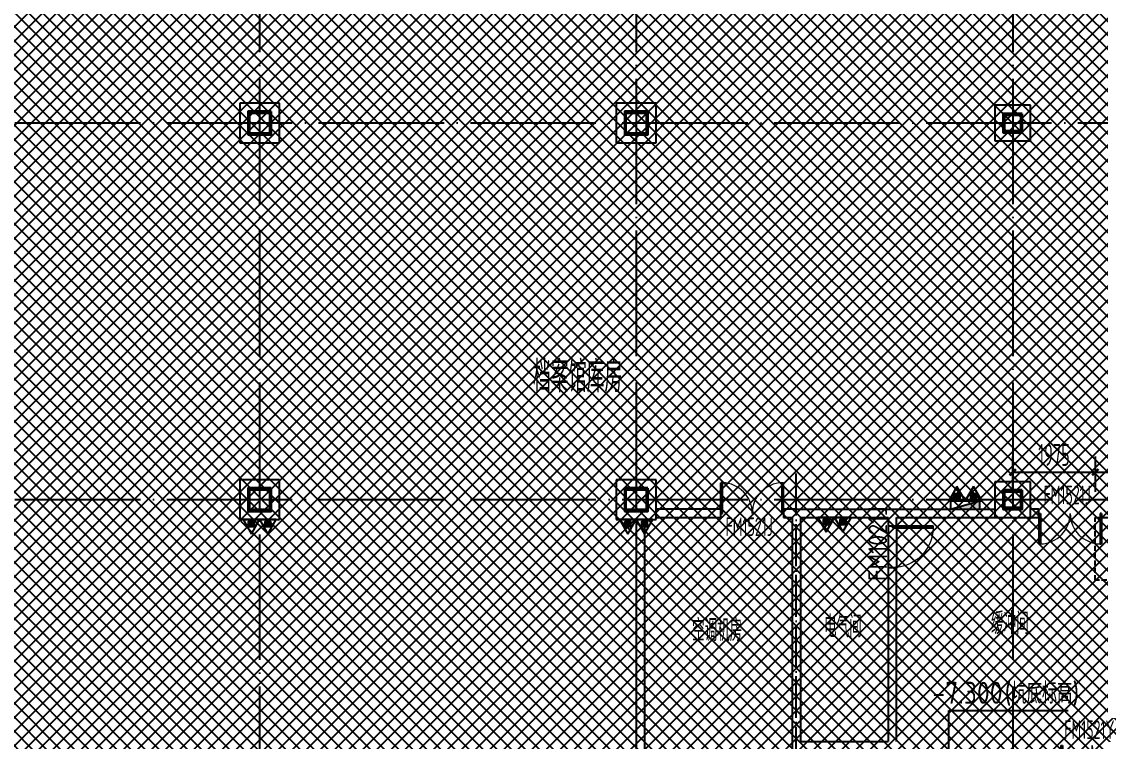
# Model space of a CAD drawing. Extents: x -473190 to 2138458, y -81875 to 2633646.
# Drawn here: x 556497 to 582284, y 105167 to 122368 of the extents above; entities that cross this region are included whole.
import ezdxf

# ---------------------------------------------------------------- set-up
doc = ezdxf.new("R2010")
doc.units = 0
doc.header["$LTSCALE"] = 1000
for name, pattern in [('DASH', [0.35, 0.25, -0.1]), ('DOTE', [2.42, 2, -0.2, 0.02, -0.2]), ('排水', [1.1, 1, -0.1])]:
    doc.linetypes.add(name, pattern=pattern)
for name, color, linetype in [('A-COLUMN', 2, 'Continuous'), ('A-ROOM_NAME', 23, 'Continuous'), ('A-WALL', 2, 'Continuous'), ('A-WINDOW', 4, 'Continuous'), ('DIM_ELEV', 3, 'Continuous'), ('DOOR_FIRE', 4, 'Continuous'), ('DOOR_FIRE_TEXT', 7, 'Continuous'), ('DOTE', 1, 'DOTE'), ('PUB_DIM', 3, 'Continuous'), ('PUB_TEXT', 7, 'Continuous'), ('RF-QT', 30, 'Continuous'), ('S-柱', 51, 'Continuous'), ('S-柱-填充', 8, 'Continuous'), ('W-EQUIP_消火栓', 7, 'Continuous'), ('W-EQUIP_灭火器', 7, 'Continuous'), ('WINDOW', 4, 'Continuous'), ('WINDOW_TEXT', 7, 'Continuous'), ('排水', 4, 'Continuous'), ('集水坑', 4, 'Continuous')]:
    doc.layers.add(name, color=color, linetype=linetype)
doc.layers.add('GPS-污水', color=2, linetype='排水', lineweight=40)
doc.styles.add('8B2_02', font='tssdeng.shx', dxfattribs={"width": 0.6, "bigfont": 'TSSDCHN.shx'})
doc.styles.add('_TCH_DIM_T3', font='tssdeng.shx', dxfattribs={"width": 0.564706, "bigfont": '@@@tssdchn.shx'})
doc.styles.add('_TCH_WINDOW', font='tssdeng.shx', dxfattribs={"width": 0.8, "height": 3.5, "bigfont": 'tssdchn.shx'})
doc.styles.get("Standard").update_dxf_attribs({"font": 'gbenor.shx', "bigfont": 'gbcbig.shx'})
doc.dimstyles.new('_TCH_ARCH&&150', dxfattribs={"dimtxt": 525, "dimasz": 150, "dimexe": 375, "dimexo": 450, "dimgap": 150, "dimtad": 1, "dimdec": 0, "dimzin": 0, "dimdsep": 46, "dimtxsty": '_TCH_DIM_T3', "dimblk": 'ARCHTICK', "dimcen": 0.09, "dimclrt": 7, "dimazin": 2, "dimtfac": 1, "dimtdec": 0, "dimtix": 1, "dimtmove": 2, "dimatfit": 3, "dimfxl": 0, "dimtolj": 1, "dimtzin": 0, "dimarcsym": 0})

# ---------------------------------------------------------------- blocks, each defined once
blk = doc.blocks.new('$SB01_1')
h = blk.add_hatch(color=256)
h.dxf.hatch_style = 1
h.paths.add_polyline_path([(-0.381, -0.323), (0.5, 0), (-0.381, 0.323)])
h.paths.add_polyline_path([(0, 0), (0.002, 0), (0.002, 0.001), (0, 0.001)], flags=24)
h.paths.add_polyline_path([(0, -0.002), (0.003, -0.002), (0.003, -0.001), (0, -0.001)], flags=24)
h.paths.add_polyline_path([(0, -0.003), (0.003, -0.003), (0.003, -0.002), (0, -0.002)], flags=24)
for p, q in [((0.5, 0), (-0.381, 0.323)), ((-0.381, 0.323), (-0.381, -0.323)), ((0.5, 0), (-0.381, -0.323))]:
    blk.add_line(p, q)
blk.add_circle((0, 0), 0.5)
at = {"flags": 1}
for tag, p in [('UNIT', (0, 0)), ('SPEC', (0, -0.002)), ('WHAT', (0, -0.003))]:
    blk.add_attdef(tag, p, '', height=0.001, dxfattribs=at)
blk = doc.blocks.new('人防集水坑')
at = {"layer": 'GPS-污水', "linetype": '排水'}
for p, q in [((307486, 701151), (307284, 701151)), ((307486, 700451), (307284, 700451))]:
    blk.add_line(p, q, dxfattribs=at)
for centre in [(307561, 701151), (307561, 700451)]:
    blk.add_circle(centre, 75, dxfattribs=at)
at = {"layer": '集水坑', "linetype": 'DASH', "ltscale": 0.5}
blk.add_lwpolyline([(306241, 700051), (306241, 701551), (307741, 701551), (307741, 700051)], close=True, dxfattribs=at)
at = {"layer": '集水坑', "linetype": 'Continuous', "ltscale": 0.5}
for points in [[(306641, 701501), (306641, 700801), (307341, 700801), (307341, 701501)], [(306641, 700801), (306641, 700101), (307341, 700101), (307341, 700801)]]:
    blk.add_lwpolyline(points, close=True, dxfattribs=at)
at = {"layer": '集水坑', "linetype": 'DASH', "ltscale": 0.5}
for points in [[(307341, 700801), (307237, 701397), (306641, 701501)], [(307347, 700101), (307243, 700697), (306647, 700801)]]:
    blk.add_lwpolyline(points, dxfattribs=at)
at = {"layer": 'GPS-污水', "linetype": '排水', "xscale": -480.0000000000002, "yscale": 480.0000000000002, "zscale": 480.0000000000002, "rotation": 176.2535374729293}
for p in [(307045, 701164, 0), (307045, 700464, 0)]:
    blk.add_blockref('$SB01_1', p, dxfattribs=at)
blk = doc.blocks.new('_ArchTick')
at = {"color": 0, "linetype": 'ByBlock', "const_width": 0.4}
blk.add_lwpolyline([(-0.5, -0.5), (0.5, 0.5)], dxfattribs=at)
blk = doc.blocks.new('*D5257')
at = {"layer": 'Defpoints', "color": 0, "transparency": 16777216}
for p in [(146109, -73010), (144609, -73931), (146109, -73931)]:
    blk.add_point(p, dxfattribs=at)
at = {"layer": 'PUB_DIM', "color": 0, "lineweight": -2, "transparency": 16777216}
for p, q in [((144609, -73481), (144609, -72635)), ((146109, -73481), (146109, -72635)), ((144609, -73010), (146109, -73010))]:
    blk.add_line(p, q, dxfattribs=at)
at = {"layer": 'PUB_DIM', "color": 0, "lineweight": -2, "transparency": 16777216, "xscale": 150, "yscale": 150, "zscale": 150, "rotation": 180}
blk.add_blockref('_ArchTick', (144609, -73010), dxfattribs=at)
at = {"layer": 'PUB_DIM', "color": 0, "lineweight": -2, "transparency": 16777216, "xscale": 150, "yscale": 150, "zscale": 150}
blk.add_blockref('_ArchTick', (146109, -73010), dxfattribs=at)
at = {"layer": 'PUB_DIM', "color": 7, "transparency": 16777216, "insert": (145359, -72597), "char_height": 525, "attachment_point": 5, "style": '_TCH_DIM_T3'}
blk.add_mtext('\\A1;1500', dxfattribs=at)
blk = doc.blocks.new('*D5258')
at = {"layer": 'Defpoints', "color": 0, "transparency": 16777216}
for p in [(144609, -73010), (142634, -73931), (144609, -73931)]:
    blk.add_point(p, dxfattribs=at)
at = {"layer": 'PUB_DIM', "color": 0, "lineweight": -2, "transparency": 16777216}
for p, q in [((142634, -73481), (142634, -72635)), ((144609, -73481), (144609, -72635)), ((142634, -73010), (144609, -73010))]:
    blk.add_line(p, q, dxfattribs=at)
at = {"layer": 'PUB_DIM', "color": 0, "lineweight": -2, "transparency": 16777216, "xscale": 150, "yscale": 150, "zscale": 150, "rotation": 180}
blk.add_blockref('_ArchTick', (142634, -73010), dxfattribs=at)
at = {"layer": 'PUB_DIM', "color": 0, "lineweight": -2, "transparency": 16777216, "xscale": 150, "yscale": 150, "zscale": 150}
blk.add_blockref('_ArchTick', (144609, -73010), dxfattribs=at)
at = {"layer": 'PUB_DIM', "color": 7, "transparency": 16777216, "insert": (143621, -72597), "char_height": 525, "attachment_point": 5, "style": '_TCH_DIM_T3'}
blk.add_mtext('\\A1;1975', dxfattribs=at)
blk = doc.blocks.new('A$C7EFF042E')
at = {"layer": 'A-COLUMN', "color": 6}
for p, q in [((725, -26775), (-225, -26775)), ((-225, -26775), (-225, -27725)), ((725, -27725), (725, -26775)), ((9725, -26775), (8775, -26775)), ((8775, -26775), (8775, -27725)), ((9725, -27725), (9725, -26775)), ((18675, -26825), (17825, -26825)), ((17825, -26825), (17825, -27675)), ((18675, -27675), (18675, -26825)), ((-225, -27725), (725, -27725)), ((8775, -27725), (9725, -27725)), ((17825, -27675), (18675, -27675)), ((725, -35775), (-225, -35775)), ((-225, -35775), (-225, -36725)), ((725, -36725), (725, -35775)), ((9725, -35775), (8775, -35775)), ((8775, -35775), (8775, -36725)), ((9725, -36725), (9725, -35775)), ((18675, -35825), (17825, -35825)), ((17825, -35825), (17825, -36675)), ((18675, -36675), (18675, -35825)), ((-225, -36725), (725, -36725)), ((8775, -36725), (9725, -36725)), ((17825, -36675), (18675, -36675))]:
    blk.add_line(p, q, dxfattribs=at)
at = {"layer": 'S-柱', "color": 6, "lineweight": 35}
for points in [[(525, -26975), (-25, -26975), (-25, -27525), (525, -27525)], [(525, -26975), (-25, -26975), (-25, -27525), (525, -27525)], [(9525, -26975), (8975, -26975), (8975, -27525), (9525, -27525)], [(9525, -26975), (8975, -26975), (8975, -27525), (9525, -27525)], [(18475, -27025), (18025, -27025), (18025, -27475), (18475, -27475)], [(18475, -27025), (18025, -27025), (18025, -27475), (18475, -27475)], [(525, -35975), (-25, -35975), (-25, -36525), (525, -36525)], [(525, -35975), (-25, -35975), (-25, -36525), (525, -36525)], [(9525, -35975), (8975, -35975), (8975, -36525), (9525, -36525)], [(9525, -35975), (8975, -35975), (8975, -36525), (9525, -36525)], [(18475, -36025), (18025, -36025), (18025, -36475), (18475, -36475)], [(18475, -36025), (18025, -36025), (18025, -36475), (18475, -36475)]]:
    blk.add_lwpolyline(points, close=True, dxfattribs=at)
at = {"layer": 'S-柱-填充', "color": 6, "lineweight": 35}
for points in [[(495, -27495), (5, -27495), (5, -27005), (495, -27005)], [(9495, -27495), (9005, -27495), (9005, -27005), (9495, -27005)], [(18445, -27445), (18055, -27445), (18055, -27055), (18445, -27055)], [(495, -36495), (5, -36495), (5, -36005), (495, -36005)], [(9495, -36495), (9005, -36495), (9005, -36005), (9495, -36005)], [(18445, -36445), (18055, -36445), (18055, -36055), (18445, -36055)]]:
    blk.add_lwpolyline(points, close=True, dxfattribs=at)
blk = doc.blocks.new('A$C4F5A101F')
at = {"layer": 'DOTE', "color": 16, "linetype": 'DOTE', "ltscale": 1.5}
for p, q in [((-167489.7, 16373.7), (-167489.7, -213765.2)), ((-158489.7, 16373.7), (-158489.7, -213765.2)), ((-149489.7, 16373.7), (-149489.7, -213765.2)), ((-39660.8, -35507.4), (-180399, -35507.4)), ((-39660.8, -44507.4), (-180399, -44507.4))]:
    blk.add_line(p, q, dxfattribs=at)
blk = doc.blocks.new('A$C2B5B1B2C')
at = {"layer": 'DOTE', "linetype": 'DOTE', "ltscale": 0.5}
blk.add_line((103000, -33975), (103000, -26875), dxfattribs=at)
blk = doc.blocks.new('$TwtSys$00000434')
for p, q in [((-0.5, 0.5), (-0.5, -0.5)), ((-0.5, -0.5), (0.5, 0.5)), ((0.5, 0.5), (-0.5, 0.5)), ((0.5, -0.5), (0.5, 0.5)), ((-0.5, -0.5), (0.5, -0.5))]:
    blk.add_line(p, q)
blk.add_solid([(0.5, -0.5), (0.5, 0.5), (-0.5, -0.5)])
blk = doc.blocks.new('$TwtSys$00000546')
h = blk.add_hatch()
h.set_pattern_fill('ANSI31', color=256, scale=200, style=0)
h.set_pattern_definition([(45, (-38543.802, -6670.83), (-17.67767, 17.67767), [])])
h.paths.add_polyline_path([(-65, 174), (65, 174), (65, 44), (-65, 44)])
for points in [[(0, 344), (-198, 0), (198, 0)], [(-65, 174), (65, 174), (65, 44), (-65, 44)]]:
    blk.add_lwpolyline(points, close=True)
blk = doc.blocks.new('ADFASDF')
h = blk.add_hatch()
h.set_pattern_fill('ANSI37', color=8, scale=150)
h.set_pattern_definition([(45, (0, 0), (-168.3798, 168.3798), []), (135, (0, 0), (-168.3798, -168.3798), [])])
h.paths.add_polyline_path([(521397, 239186), (521397, 224886), (539697, 224886), (539697, 169261), (524947, 169261), (524947, 171211), (527822, 171211), (527922, 176611), (501318, 176611), (501125, 109884), (530547, 109887), (530547, 107449), (538188, 100503), (536147, 98236), (540086, 94690), (517812, 69953), (517812, 59790), (482108, 20136), (405247, 20136), (405247, 26086), (391997, 40436), (391997, 64736), (399997, 64738), (399997, 239186), (409022, 239186)])
blk = doc.blocks.new('$DorLib2D$00000001')
for p, q in [((0.45, 0.975), (0.5, 0.975)), ((0.45, 0), (0.45, 0.975)), ((0.5, 0), (0.5, 0.975)), ((0.5, 0), (0.45, 0))]:
    blk.add_line(p, q)
at = {"lineweight": 13}
blk.add_arc((0.475, 0), 0.975, 91.4693, 180, dxfattribs=at)
blk = doc.blocks.new('$DorLib2D$00000002')
for p, q in [((-0.5, 0), (-0.5, 0.4875)), ((-0.475, 0.4875), (-0.5, 0.4875)), ((-0.475, 0), (-0.475, 0.4875)), ((0.475, 0), (0.475, 0.4875)), ((0.475, 0.4875), (0.5, 0.4875)), ((0.5, 0), (0.5, 0.4875)), ((-0.5, 0), (-0.475, 0)), ((0.5, 0), (0.475, 0))]:
    blk.add_line(p, q)
at = {"lineweight": 13}
for centre, start, end in [((-0.4875, 0), 0, 88.53072), ((0.4875, 0), 91.46928, 180)]:
    blk.add_arc(centre, 0.4875, start, end, dxfattribs=at)
blk = doc.blocks.new('A$C3672542B')
at = {"layer": '排水', "color": 3, "linetype": 'DASH'}
blk.add_lwpolyline([(143368.2, -76833.7, 0, 0, 0), (144080.1, -76121.8, 160, 0, 0), (144504.3, -75697.6, 0, 0, 0)], format="xyseb", dxfattribs=at)
at = {"layer": '集水坑', "linetype": 'Continuous'}
blk.add_blockref('人防集水坑', (-161632.4, -775643.9), dxfattribs=at)
at = {"layer": 'PUB_DIM'}
for p1, p2, picture, middle in [((142633.7, -73930.7), (144608.7, -73930.7), '*D5258', (143621.2, -72597.3)), ((144608.7, -73930.7), (146108.7, -73930.7), '*D5257', (145358.7, -72597.3))]:
    dim = blk.add_aligned_dim(p1=p1, p2=p2, distance=920.8, dimstyle='_TCH_ARCH&&150', dxfattribs=at)
    dim.commit()
    dim.dimension.update_dxf_attribs({"geometry": picture, "text_midpoint": middle})

msp = doc.modelspace()

# ---------------------------------------------------------------- linework, layer by layer
at = {"layer": 'A-COLUMN'}
for p, q in [((571662.2, 111417.4), (570712.2, 111417.4)), ((570712.2, 111417.4), (570712.2, 110467.4)), ((571662.2, 110467.4), (571662.2, 111417.4)), ((580612.2, 111367.4), (579762.2, 111367.4)), ((579762.2, 111367.4), (579762.2, 110517.4)), ((580612.2, 110517.4), (580612.2, 111367.4)), ((570712.2, 110467.4), (571662.2, 110467.4)), ((579762.2, 110517.4), (580612.2, 110517.4))]:
    msp.add_line(p, q, dxfattribs=at)
at = {"layer": 'A-WALL'}
for p, q in [((573212.2, 110717.4), (571662.2, 110717.4)), ((573212.2, 110517.4), (573212.2, 110717.4)), ((575012.2, 110717.4), (574712.2, 110717.4)), ((574712.2, 110717.4), (574712.2, 110517.4)), ((575012.2, 110717.4), (577312.2, 110717.4)), ((577312.2, 110717.4), (579762.2, 110717.4)), ((580812.2, 110717.4), (580612.2, 110717.4)), ((580812.2, 110517.4), (580812.2, 110717.4)), ((571187.2, 110617.4), (571187.2, 110617.4)), ((571187.2, 110467.4), (571187.2, 102417.4)), ((571237.2, 110617.4), (571237.2, 110617.4)), ((571287.2, 110617.4), (571287.2, 110617.4)), ((571387.2, 110467.4), (571387.2, 102417.4)), ((571662.2, 110517.4), (573212.2, 110517.4)), ((574712.2, 110517.4), (574912.2, 110517.4)), ((574912.2, 110517.4), (574912.2, 104967.4)), ((575112.2, 110517.4), (575112.2, 105167.4)), ((575112.2, 110517.4), (577212.2, 110517.4)), ((577212.2, 110517.4), (577212.2, 110317.4)), ((577412.2, 110317.4), (577412.2, 110517.4)), ((577412.2, 110517.4), (579762.2, 110517.4)), ((580612.2, 110517.4), (580812.2, 110517.4)), ((577212.2, 110317.4), (577412.2, 110317.4)), ((577412.2, 109317.4), (577212.2, 109317.4)), ((577212.2, 109317.4), (577212.2, 105167.4)), ((577412.2, 105167.4), (577412.2, 109317.4)), ((575112.2, 105167.4), (577212.2, 105167.4))]:
    msp.add_line(p, q, dxfattribs=at)
at = {"layer": 'DIM_ELEV'}
for p, q in [((578662.2, 104028.9), (578662.2, 105909.1)), ((578662.2, 105909.1), (581512.6, 105909.1))]:
    msp.add_line(p, q, dxfattribs=at)
at = {"layer": 'WINDOW'}
for p, q in [((577212.2, 110317.4), (577212.2, 109317.4)), ((577412.2, 110317.4), (577412.2, 109317.4))]:
    msp.add_line(p, q, dxfattribs=at)

# ---------------------------------------------------------------- block references
for name, p in [('A$C3672542B', (437553.5, 184610.6)), ('ADFASDF', (49490, -74243.9)), ('A$C2B5B1B2C', (472012.2, 138492.4))]:
    msp.add_blockref(name, p)
at = {"layer": 'A-WINDOW'}
ref = msp.add_blockref('$DorLib2D$00000002', (582087.2, 105067.4), dxfattribs=dict(at, xscale=-1500, yscale=-1500, zscale=200))
ref.add_attrib('A', 'FM1521Y', (581418.5, 105224.1), dxfattribs={"layer": 'DOOR_FIRE_TEXT', "height": 446.25, "style": '_TCH_WINDOW', "width": 0.564706})
at = {"layer": 'DOOR_FIRE'}
ref = msp.add_blockref('$DorLib2D$00000002', (573962.2, 110617.4), dxfattribs=dict(at, xscale=1500, yscale=1500, zscale=200, rotation=359.9999999999893))
ref.add_attrib('A', 'FM1521J', (573322.5, 110073.7), dxfattribs={"layer": 'DOOR_FIRE_TEXT', "height": 446.25, "style": '_TCH_WINDOW', "width": 0.564706})
ref = msp.add_blockref('$DorLib2D$00000002', (581562.2, 110617.4), dxfattribs=dict(at, xscale=-1500, yscale=-1500, zscale=200, rotation=359.9999999999889))
ref.add_attrib('A', 'FM1521J', (580922.5, 110834.1), dxfattribs={"layer": 'DOOR_FIRE_TEXT', "height": 446.25, "style": '_TCH_WINDOW', "width": 0.564706})
at = {"layer": 'RF-QT'}
for name, p in [('A$C4F5A101F', (729676.9, 155449.8)), ('A$C7EFF042E', (561937.2, 147192.4))]:
    msp.add_blockref(name, p, dxfattribs=at)
at = {"layer": 'W-EQUIP_消火栓', "xscale": 700, "yscale": 200, "zscale": 700}
msp.add_blockref('$TwtSys$00000434', (579053.9, 110817.4), dxfattribs=at)
at = {"layer": 'W-EQUIP_灭火器'}
for p in [(578855.6, 110917.4), (579252.3, 110917.4)]:
    msp.add_blockref('$TwtSys$00000546', p, dxfattribs=at)
at = {"layer": 'W-EQUIP_灭火器', "rotation": 180.0000000000066}
for p in [(561988.8, 110467.4), (562385.6, 110467.4), (570988.8, 110467.4), (571385.6, 110467.4), (575730, 110517.4), (576126.8, 110517.4)]:
    msp.add_blockref('$TwtSys$00000546', p, dxfattribs=at)
at = {"layer": 'WINDOW'}
ref = msp.add_blockref('$DorLib2D$00000001', (577312.2, 109817.4), dxfattribs=dict(at, xscale=-1000, yscale=1000, zscale=-1000, rotation=270))
ref.add_attrib('A', 'FM1021J', (577186.1, 109000.3), dxfattribs={"layer": 'WINDOW_TEXT', "height": 450, "rotation": 90})

# ---------------------------------------------------------------- texts
at = {"layer": 'A-ROOM_NAME', "style": '8B2_02', "width": 0.6}
for s, height, p in [('档案馆库房', 750, (568719.7, 113509.9)), ('缓冲间', 525, (579670.7, 107727.1)), ('空调机房', 525, (572524.9, 107562.3)), ('电气间', 525, (575679.5, 107653.2))]:
    msp.add_text(s, height=height, dxfattribs=at).set_placement(p)
at = {"layer": 'PUB_TEXT'}
for s, height, p in [('-7.300', 525, (578268.3, 106066.6)), ('(坑底标高)', 506.38, (579994.9, 106066.6))]:
    msp.add_text(s, height=height, dxfattribs=at).set_placement(p)

doc.saveas('drawing.dxf')
